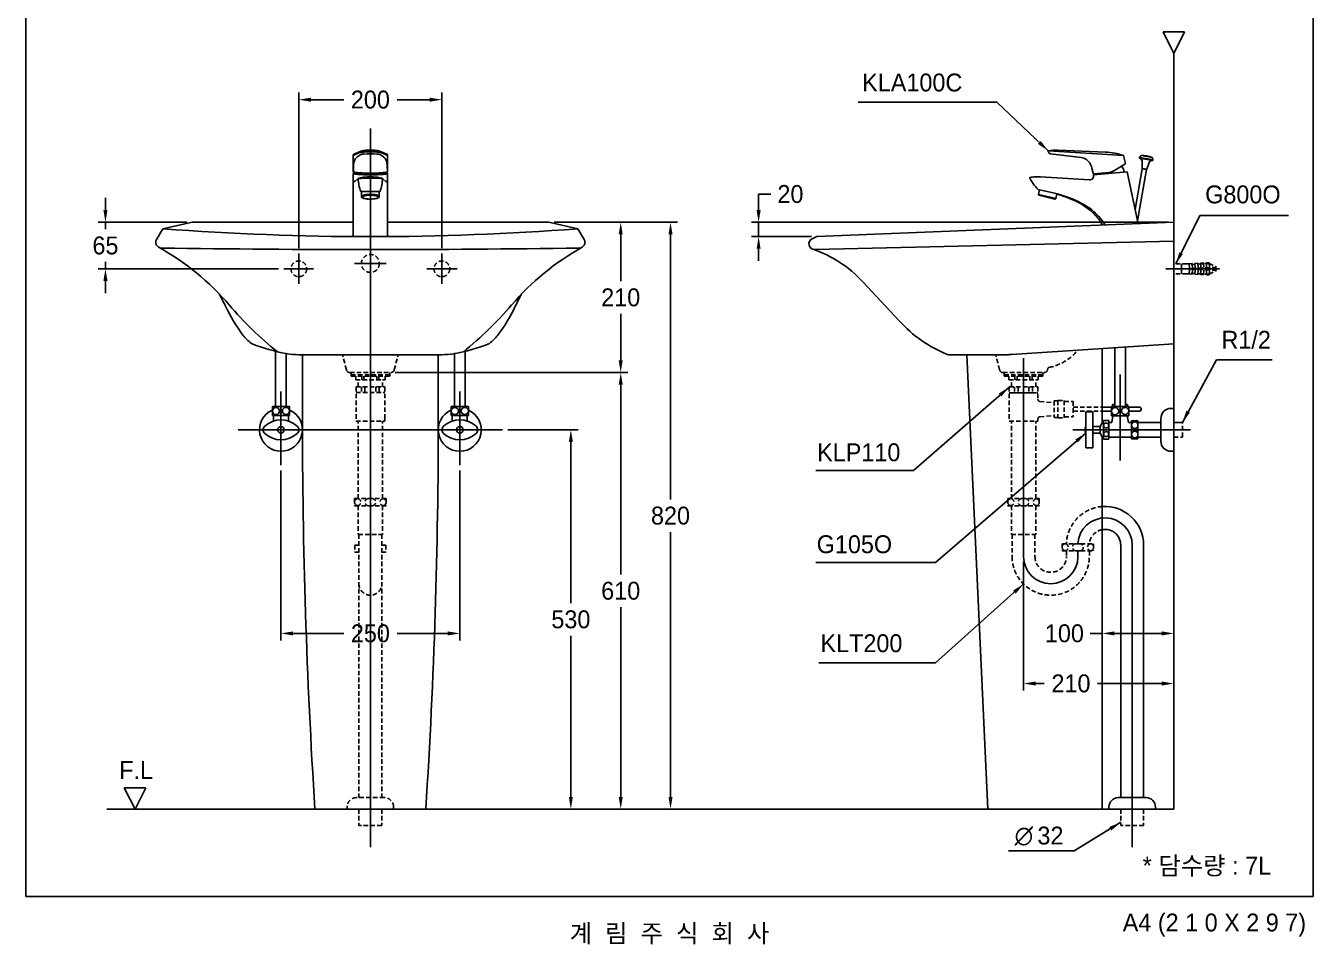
# Model space of a CAD drawing. Header units: millimetres. Extents: x 0 to 3720, y -67 to 2530.
# Drawn here: x 1920 to 3720, y -67 to 1217 of the extents above; entities that cross this region are included whole.
import ezdxf
from ezdxf.enums import TextEntityAlignment as Align
from ezdxf.lldxf.tags import DXFTag

# ---------------------------------------------------------------- set-up
doc = ezdxf.new("R2010")
doc.units = ezdxf.units.MM
doc.linetypes.add('DASHED2', pattern=[9.525, 6.35, -3.175])
for name, color, linetype in [('TEXT', 7, 'Continuous'), ('내부선 및 부속', 4, 'Continuous'), ('도각라인', 7, 'Continuous'), ('외형선', 3, 'Continuous'), ('점선', 6, 'DASHED2'), ('중심선', 1, 'DASHED'), ('치수선', 7, 'Continuous')]:
    doc.layers.add(name, color=color, linetype=linetype)
doc.styles.add('140911', font='HBATANG.TTF')
doc.styles.add('____', font='')
doc.styles.add('타이틀', font='H2GTRM.TTF', dxfattribs={"height": 25})
doc.styles.get('____').set_extended_font_data('굴림')
tags = doc.linetypes.add('DASHDOT', pattern=[70, 31, -13, 13, -13]).pattern_tags.tags
tags[10:11] = [DXFTag(74, 4), DXFTag(75, 0), DXFTag(340, '0'), DXFTag(46, 0.0), DXFTag(50, 0.0), DXFTag(44, 0.0), DXFTag(45, 0.0)]
tags[8:9] = [DXFTag(74, 4), DXFTag(75, 0), DXFTag(340, '0'), DXFTag(46, 0.0), DXFTag(50, 0.0), DXFTag(44, 0.0), DXFTag(45, 0.0)]
tags[6:7] = [DXFTag(74, 4), DXFTag(75, 0), DXFTag(340, '0'), DXFTag(46, 0.0), DXFTag(50, 0.0), DXFTag(44, 0.0), DXFTag(45, 0.0)]
tags[4:5] = [DXFTag(74, 4), DXFTag(75, 0), DXFTag(340, '0'), DXFTag(46, 0.0), DXFTag(50, 0.0), DXFTag(44, 0.0), DXFTag(45, 0.0)]
tags = doc.linetypes.add('DASHED', pattern=[25.72, 12.86, -12.86]).pattern_tags.tags
tags[6:7] = [DXFTag(74, 4), DXFTag(75, 0), DXFTag(340, '0'), DXFTag(46, 0.0), DXFTag(50, 0.0), DXFTag(44, 0.0), DXFTag(45, 0.0)]
tags[4:5] = [DXFTag(74, 4), DXFTag(75, 0), DXFTag(340, '0'), DXFTag(46, 0.0), DXFTag(50, 0.0), DXFTag(44, 0.0), DXFTag(45, 0.0)]
doc.dimstyles.new('MSADIM', dxfattribs={"dimtxt": 33, "dimasz": 17, "dimexe": 10, "dimexo": 7.5, "dimgap": 10, "dimtad": 0, "dimtih": 1, "dimtoh": 1, "dimdec": 0, "dimzin": 1, "dimdsep": 46, "dimtxsty": '____', "dimcen": 11.25, "dimadec": 0, "dimazin": 0, "dimtfac": 1, "dimtdec": 0, "dimtix": 1, "dimtmove": 0, "dimatfit": 3, "dimfxl": 0, "dimtolj": 1, "dimtzin": 1, "dimarcsym": 0})

# ---------------------------------------------------------------- blocks, each defined once
blk = doc.blocks.new('*D34')
at = {"layer": '치수선', "color": 0, "linetype": 'Continuous', "lineweight": -2}
for p, q in [((2302.1, 905.9), (2302.1, 1123.4)), ((2502.1, 905.9), (2502.1, 1123.4)), ((2319.1, 1113.4), (2364.8, 1113.4)), ((2485.1, 1113.4), (2439.4, 1113.4))]:
    blk.add_line(p, q, dxfattribs=at)
at = {"layer": '치수선', "color": 0, "linetype": 'Continuous'}
for points in [[(2319.1, 1116.2), (2319.1, 1110.5), (2302.1, 1113.4)], [(2485.1, 1116.2), (2485.1, 1110.5), (2502.1, 1113.4)]]:
    blk.add_solid(points, dxfattribs=at)
at = {"layer": '치수선', "color": 0, "linetype": 'Continuous', "insert": (2402.1, 1113.4), "char_height": 25, "attachment_point": 5, "style": '____'}
blk.add_mtext('\\A1;200', dxfattribs=at)
blk = doc.blocks.new('*D35')
at = {"layer": '치수선', "color": 0, "linetype": 'Continuous', "lineweight": -2}
for p, q in [((2031.7, 959), (2031.7, 976)), ((2145.3, 942), (2021.7, 942)), ((2031.7, 942), (2031.7, 932.3)), ((2031.7, 877), (2031.7, 886.7)), ((2273.7, 877), (2021.7, 877)), ((2031.7, 860), (2031.7, 843))]:
    blk.add_line(p, q, dxfattribs=at)
at = {"layer": '치수선', "color": 0, "linetype": 'Continuous'}
for points in [[(2028.9, 959), (2034.6, 959), (2031.7, 942)], [(2028.9, 860), (2034.6, 860), (2031.7, 877)]]:
    blk.add_solid(points, dxfattribs=at)
at = {"layer": '치수선', "color": 0, "linetype": 'Continuous', "insert": (2031.7, 909.5), "char_height": 25, "attachment_point": 5, "style": '____'}
blk.add_mtext('\\A1;65', dxfattribs=at)
blk = doc.blocks.new('*D36')
at = {"layer": '치수선', "color": 0, "linetype": 'Continuous', "lineweight": -2}
for p, q in [((2658.9, 942), (2762.1, 942)), ((2752.1, 925), (2752.1, 859.8)), ((2752.1, 749), (2752.1, 814.1)), ((2438.2, 732), (2762.1, 732))]:
    blk.add_line(p, q, dxfattribs=at)
at = {"layer": '치수선', "color": 0, "linetype": 'Continuous'}
for points in [[(2749.3, 925), (2754.9, 925), (2752.1, 942)], [(2749.3, 749), (2754.9, 749), (2752.1, 732)]]:
    blk.add_solid(points, dxfattribs=at)
at = {"layer": '치수선', "color": 0, "linetype": 'Continuous', "insert": (2752.1, 837), "char_height": 25, "attachment_point": 5, "style": '____'}
blk.add_mtext('\\A1;210', dxfattribs=at)
blk = doc.blocks.new('*D37')
at = {"layer": '치수선', "color": 0, "linetype": 'Continuous', "lineweight": -2}
for p, q in [((2944.9, 959), (2944.9, 981.4)), ((2944.9, 981.4), (2961.9, 981.4)), ((3517.8, 942), (2934.9, 942)), ((2944.9, 922), (2944.9, 942)), ((3018.8, 922), (2934.9, 922)), ((2944.9, 905), (2944.9, 888))]:
    blk.add_line(p, q, dxfattribs=at)
at = {"layer": '치수선', "color": 0, "linetype": 'Continuous'}
for points in [[(2942.1, 959), (2947.7, 959), (2944.9, 942)], [(2942.1, 905), (2947.7, 905), (2944.9, 922)]]:
    blk.add_solid(points, dxfattribs=at)
at = {"layer": '치수선', "color": 0, "linetype": 'Continuous', "insert": (2989.4, 981.4), "char_height": 25, "attachment_point": 5, "style": '____'}
blk.add_mtext('\\A1;20', dxfattribs=at)
blk = doc.blocks.new('*D38')
at = {"layer": '치수선', "color": 0, "linetype": 'Continuous', "lineweight": -2}
for p, q in [((3315.3, 467.4), (3315.3, 287.5)), ((3525.3, 307.3), (3525.3, 287.5)), ((3332.3, 297.5), (3344.3, 297.5)), ((3508.3, 297.5), (3418.9, 297.5))]:
    blk.add_line(p, q, dxfattribs=at)
at = {"layer": '치수선', "color": 0, "linetype": 'Continuous'}
for points in [[(3332.3, 300.3), (3332.3, 294.6), (3315.3, 297.5)], [(3508.3, 300.3), (3508.3, 294.6), (3525.3, 297.5)]]:
    blk.add_solid(points, dxfattribs=at)
at = {"layer": '치수선', "color": 0, "linetype": 'Continuous', "insert": (3381.6, 297.5), "char_height": 25, "attachment_point": 5, "style": '____'}
blk.add_mtext('\\A1;210', dxfattribs=at)
blk = doc.blocks.new('*D31')
at = {"layer": '치수선', "color": 0, "linetype": 'Continuous', "lineweight": -2}
for p, q in [((2436.6, 732), (2762.1, 732)), ((2752.1, 715), (2752.1, 449.8)), ((2752.1, 139), (2752.1, 404.1)), ((2487.1, 122), (2762.1, 122))]:
    blk.add_line(p, q, dxfattribs=at)
at = {"layer": '치수선', "color": 0, "linetype": 'Continuous'}
for points in [[(2749.3, 715), (2754.9, 715), (2752.1, 732)], [(2749.3, 139), (2754.9, 139), (2752.1, 122)]]:
    blk.add_solid(points, dxfattribs=at)
at = {"layer": '치수선', "color": 0, "linetype": 'Continuous', "insert": (2752.1, 427), "char_height": 25, "attachment_point": 5, "style": '____'}
blk.add_mtext('\\A1;610', dxfattribs=at)
blk = doc.blocks.new('*D32')
at = {"layer": '치수선', "color": 0, "linetype": 'Continuous', "lineweight": -2}
for p, q in [((2594.4, 652), (2692.4, 652)), ((2682.4, 635), (2682.4, 409.8)), ((2682.4, 139), (2682.4, 364.2)), ((2669.8, 122), (2692.4, 122))]:
    blk.add_line(p, q, dxfattribs=at)
at = {"layer": '치수선', "color": 0, "linetype": 'Continuous'}
for points in [[(2679.6, 635), (2685.2, 635), (2682.4, 652)], [(2679.6, 139), (2685.2, 139), (2682.4, 122)]]:
    blk.add_solid(points, dxfattribs=at)
at = {"layer": '치수선', "color": 0, "linetype": 'Continuous', "insert": (2682.4, 387), "char_height": 25, "attachment_point": 5, "style": '____'}
blk.add_mtext('\\A1;530', dxfattribs=at)
blk = doc.blocks.new('*D33')
at = {"layer": '치수선', "color": 0, "linetype": 'Continuous', "lineweight": -2}
for p, q in [((2658.9, 942), (2831.7, 942)), ((2821.7, 925), (2821.7, 554.8)), ((2821.7, 139), (2821.7, 509.2)), ((2823.7, 122), (2831.7, 122))]:
    blk.add_line(p, q, dxfattribs=at)
at = {"layer": '치수선', "color": 0, "linetype": 'Continuous'}
for points in [[(2818.9, 925), (2824.6, 925), (2821.7, 942)], [(2818.9, 139), (2824.6, 139), (2821.7, 122)]]:
    blk.add_solid(points, dxfattribs=at)
at = {"layer": '치수선', "color": 0, "linetype": 'Continuous', "insert": (2821.7, 532), "char_height": 25, "attachment_point": 5, "style": '____'}
blk.add_mtext('\\A1;820', dxfattribs=at)
blk = doc.blocks.new('*D42')
at = {"layer": '치수선', "color": 0, "linetype": 'Continuous', "lineweight": -2}
for p, q in [((3425.3, 367.5), (3408.3, 367.5)), ((3425.3, 374.6), (3425.3, 357.5)), ((3508.3, 367.5), (3442.3, 367.5)), ((3525.3, 369.4), (3525.3, 357.5))]:
    blk.add_line(p, q, dxfattribs=at)
at = {"layer": '치수선', "color": 0, "linetype": 'Continuous'}
for points in [[(3442.3, 370.3), (3442.3, 364.6), (3425.3, 367.5)], [(3508.3, 370.3), (3508.3, 364.6), (3525.3, 367.5)]]:
    blk.add_solid(points, dxfattribs=at)
at = {"layer": '치수선', "color": 0, "linetype": 'Continuous', "insert": (3372.4, 367.5), "char_height": 25, "attachment_point": 5, "style": '____'}
blk.add_mtext('\\A1;100', dxfattribs=at)
blk = doc.blocks.new('*D43')
at = {"layer": '치수선', "color": 0, "linetype": 'Continuous', "lineweight": -2}
for p, q in [((2277.1, 595), (2277.1, 357.5)), ((2527.1, 595), (2527.1, 357.5)), ((2294.1, 367.5), (2364.8, 367.5)), ((2510.1, 367.5), (2439.4, 367.5))]:
    blk.add_line(p, q, dxfattribs=at)
at = {"layer": '치수선', "color": 0, "linetype": 'Continuous'}
for points in [[(2294.1, 370.3), (2294.1, 364.6), (2277.1, 367.5)], [(2510.1, 370.3), (2510.1, 364.6), (2527.1, 367.5)]]:
    blk.add_solid(points, dxfattribs=at)
at = {"layer": '치수선', "color": 0, "linetype": 'Continuous', "insert": (2402.1, 367.5), "char_height": 25, "attachment_point": 5, "style": '____'}
blk.add_mtext('\\A1;250', dxfattribs=at)

msp = doc.modelspace()

# ---------------------------------------------------------------- linework, layer by layer
at = {"color": 3}
msp.add_line((3483.2, 122), (3483.2, 122), dxfattribs=at)
at = {"layer": '내부선 및 부속', "linetype": 'Continuous'}
for p, q in [((2387.1, 1039.4), (2378.1, 1035.6)), ((2378.1, 1036), (2378.1, 1013)), ((2387.7, 1041.1), (2379, 1037.4)), ((2388.6, 1036.6), (2383.2, 1032.9)), ((2389.6, 1041.6), (2388.5, 1041.4)), ((2414.6, 1041.6), (2415.7, 1041.4)), ((2415.7, 1036.6), (2421, 1032.9)), ((2416.5, 1041.1), (2425.2, 1037.4)), ((2417.1, 1039.4), (2426.1, 1035.6)), ((2426.1, 1036.5), (2426.1, 1036.5)), ((2426.1, 1036), (2426.1, 1013)), ((3349.7, 1041.4), (3349.9, 1040.4)), ((3349.7, 1041.4), (3349.9, 1040.4)), ((3454.8, 1035.5), (3350.2, 1042)), ((3395.9, 1032.5), (3352.8, 1037.8)), ((3429.7, 1040.2), (3363.4, 1043)), ((3455.2, 1035.2), (3457.6, 1024.1)), ((3477.3, 1031.8), (3477.5, 1032.8)), ((3496, 1028.5), (3477.3, 1031.8)), ((3479.6, 1035.4), (3477.5, 1032.8)), ((3477.5, 1032.8), (3496.2, 1029.5)), ((3495.1, 1032.6), (3479.6, 1035.4)), ((3481, 1027.4), (3481, 1017.4)), ((3496.2, 1029.5), (3495.1, 1032.6)), ((3496.2, 1029.5), (3496, 1028.5)), ((2378.1, 1010.3), (2378.1, 922.1)), ((2378.5, 1020.7), (2378.3, 1013.3)), ((2382.2, 1010.9), (2382.1, 1010.4)), ((2422, 1010.9), (2422.1, 1010.4)), ((2425.7, 1020.7), (2425.9, 1013.3)), ((2426.1, 1010.3), (2426.1, 922.1)), ((3411.3, 1015.9), (3412.4, 1010.7)), ((3460.1, 1012.4), (3413, 1008.3)), ((3434.4, 1011.7), (3413.5, 1009.9)), ((3416.8, 1010.2), (3416.6, 1008.6)), ((3457.1, 1023.1), (3441.5, 1014)), ((3460.1, 1012.4), (3475.5, 940)), ((3481.3, 1016.9), (3471.2, 959.9)), ((3474.6, 944.2), (3487.2, 1015.9)), ((3481, 1017.4), (3487.6, 1016.2)), ((3487.2, 1015.9), (3481.3, 1016.9)), ((3487.6, 1016.2), (3491.1, 1025.6)), ((2378.1, 1002.6), (2378.7, 1000.2)), ((2385.2, 1003.3), (2380, 998.8)), ((2385.2, 1003.2), (2385.2, 1003.2)), ((2419, 1003.3), (2424.2, 998.8)), ((2426.1, 1002.6), (2425.5, 1000.2)), ((3407.3, 1001.3), (3338.8, 1005.5)), ((2388.6, 985.2), (2415.6, 985.2)), ((2389.6, 985.2), (2389.6, 978)), ((2414.6, 985.2), (2414.6, 978)), ((3335.7, 987.9), (3358.6, 982.7)), ((3337.6, 987.4), (3336, 981)), ((3360.4, 975.2), (3336, 981)), ((3359.2, 974.5), (3336.8, 979.8)), ((3361.9, 981.6), (3360.4, 975.2)), ((3023.5, 904), (3525.3, 915.7)), ((2269.6, 761.7), (2269.6, 684.8)), ((2284.6, 758.6), (2284.6, 684.8)), ((2519.6, 758.6), (2519.6, 684.7)), ((2534.6, 761.7), (2534.6, 684.7)), ((3442.8, 684.7), (3442.8, 766.6)), ((3457.8, 684.7), (3457.8, 767.6)), ((2265.1, 684.8), (2265.1, 671.8)), ((2289.1, 684.8), (2265.1, 684.8)), ((2289.1, 684.8), (2289.1, 671.8)), ((2515.1, 684.8), (2515.1, 671.8)), ((2539.1, 684.8), (2515.1, 684.8)), ((2539.1, 684.8), (2539.1, 671.8)), ((3438.3, 684.7), (3462.3, 684.7)), ((3438.3, 671.7), (3438.3, 684.7)), ((3442.8, 687.4), (3439.8, 687.4)), ((3439.8, 684.7), (3439.8, 687.4)), ((3460.8, 687.4), (3457.8, 687.4)), ((3460.8, 684.7), (3460.8, 687.4)), ((3462.3, 671.7), (3462.3, 684.7)), ((2289.1, 671.8), (2265.1, 671.8)), ((2266.6, 671.8), (2266.6, 664.3)), ((2287.6, 671.8), (2287.6, 664.3)), ((2539.1, 671.8), (2515.1, 671.8)), ((2516.6, 671.8), (2516.6, 664.3)), ((2537.6, 671.8), (2537.6, 664.3)), ((3402.3, 677), (3402.3, 627)), ((3402.3, 677), (3412.3, 677)), ((3412.3, 677), (3412.3, 627)), ((3425.3, 683.9), (3438.3, 683.9)), ((3425.3, 677.9), (3438.3, 677.9)), ((3438.3, 671.7), (3462.3, 671.7)), ((3438.8, 662.2), (3440.3, 671.7)), ((3460.3, 671.7), (3461.8, 662.2)), ((3462.3, 683.9), (3476.8, 683.9)), ((3462.3, 677.9), (3476.8, 677.9)), ((3507.3, 668), (3507.3, 636)), ((3521.3, 682), (3525.3, 682)), ((3412.3, 656.7), (3422.3, 656.7)), ((3427.3, 665), (3422.3, 656.7)), ((3422.3, 656.7), (3422.3, 647.2)), ((3427.3, 665), (3434.3, 665)), ((3427.3, 665), (3427.3, 639)), ((3434.3, 665), (3434.3, 639)), ((3434.3, 662.2), (3438.8, 662.2)), ((3461.8, 662.2), (3466.3, 662.2)), ((3466.3, 664.5), (3466.3, 639.5)), ((3466.3, 664.5), (3475.3, 664.5)), ((3475.3, 664.5), (3475.3, 639.5)), ((3475.3, 662.2), (3507.3, 662.2)), ((3412.3, 647.2), (3422.3, 647.2)), ((3422.3, 647.2), (3427.3, 639)), ((3427.3, 639), (3434.3, 639)), ((3434.3, 641.7), (3466.3, 641.7)), ((3466.3, 639.5), (3475.3, 639.5)), ((3475.3, 641.7), (3507.3, 641.7)), ((3525.3, 634.4), (3525.3, 569.4)), ((3402.3, 627), (3412.3, 627)), ((3521.3, 622), (3525.3, 622)), ((3451.2, 490.9), (3451.2, 138)), ((3483.2, 490.9), (3483.2, 138)), ((3486.7, 138), (3447.7, 138)), ((3434.7, 125), (3434.7, 122)), ((3499.7, 125), (3499.7, 122))]:
    msp.add_line(p, q, dxfattribs=at)
at = {"layer": '내부선 및 부속', "linetype": 'Continuous', "flags": 128}
for points in [[(2378.5, 1020.7, -0.089073), (2380.3, 1029.3)], [(2380.3, 1029.3, -0.148054), (2383.2, 1032.9)], [(2388.6, 1036.6, -0.068814), (2388.9, 1036.8)], [(2388.8, 1039.9, -0.019852), (2393.1, 1040.2)], [(2389.9, 1037.1, -0.026271), (2393.1, 1037.5)], [(2408.3, 1041.9, -0.016795), (2415, 1041.5)], [(2414.3, 1037.1, -0.036531), (2415.3, 1036.8)], [(2415, 1041.5, -0.078329), (2416.5, 1041.1)], [(2415.5, 1039.9, -0.072082), (2417.1, 1039.4)], [(2425.2, 1037.4, -0.2995), (2426.1, 1036)], [(3352.8, 1037.8, -0.169046), (3349.9, 1040.4)], [(3350.1, 1042, -0.060898), (3363.4, 1043)], [(3429.7, 1040.2, -0.071682), (3454.9, 1035.5)], [(3454.8, 1035.5, -0.337043), (3455.2, 1035.2)], [(3477.3, 1031.8, -0.361169), (3481, 1027.4)], [(3479.6, 1035.4, -0.142794), (3495.1, 1032.6)], [(3491.1, 1025.6, -0.361169), (3496, 1028.5)], [(2382.3, 1010.1, -0.315383), (2382.1, 1010.4)], [(2422, 1011.7, -0.016667), (2414.1, 1011)], [(2420.4, 1010.7, -0.013052), (2414.1, 1010.2)], [(2419.5, 1009.5, -0.019226), (2414.6, 1009)], [(2419.8, 1009, -0.009297), (2415.2, 1008.6)], [(2421.3, 1009.9, -0.033057), (2419.5, 1009.5)], [(2423.5, 1009.4, -0.016749), (2419.8, 1009)], [(2423.1, 1011.1, -0.01735), (2420.4, 1010.7)], [(2421.9, 1010.1, -0.063261), (2421.3, 1009.9)], [(2425.4, 1012.3, -0.040906), (2422, 1011.7)], [(2425.1, 1011.6, -0.047171), (2423.1, 1011.1)], [(2425.5, 1009.9, -0.038487), (2423.5, 1009.4)], [(2423.9, 1011.2, -0.052464), (2425.7, 1010.7)], [(2426.1, 1013, -0.312768), (2425.1, 1011.6)], [(2426.1, 1013.3, -0.33485), (2425.4, 1012.3)], [(2426, 1010.2, -0.104527), (2425.5, 1009.9)], [(2425.7, 1010.7, -0.110263), (2426.1, 1010.5)], [(2426.1, 1010.5, -0.425112), (2426, 1010.2)], [(3413, 1008.3, -0.51857), (3407.3, 1001.3)], [(3408.4, 1023.9, -0.070886), (3411.3, 1015.9)], [(3413.5, 1009.9, -0.378336), (3412.4, 1010.7)], [(3441.5, 1014, -0.111261), (3434.4, 1011.7)], [(3452.6, 1020.5, -0.082698), (3456.4, 1012.1)], [(3457.6, 1024.1, -0.323464), (3457.1, 1023.1)], [(3481.4, 1016.9, -0.337834), (3481, 1017.4)], [(3487.6, 1016.2, -0.337834), (3487.1, 1015.9)], [(2406.2, 1005.5, -0.046773), (2418.2, 1003.7)], [(2414.1, 1004.2, -0.028461), (2418.1, 1003.7)], [(2415.1, 1003.5, -0.021614), (2418.4, 1003.2)], [(2419.1, 1003, -0.078674), (2415.6, 985.2)], [(2418.1, 1003.7, -0.135172), (2419, 1003.3)], [(2418.4, 1003.2, -0.06795), (2419.1, 1003)], [(2418.8, 1003.4, -0.261582), (2419.1, 1003)], [(2424.9, 998.9, -0.463813), (2424.2, 998.8)], [(2425.5, 1000.2, -0.071879), (2424.9, 998.9)], [(3323.9, 1003.8, -0.495636), (3324.2, 1004.5)], [(3335.7, 987.9, -0.069061), (3323.9, 1003.8)], [(3324.2, 1004.5, -0.046958), (3331.7, 1005.5)], [(3331.7, 1005.5, -0.025335), (3338.8, 1005.5)], [(2406.2, 974.6, -0.019341), (2402.1, 974.4)], [(2410.9, 975.4, -0.04124), (2406.2, 974.6)], [(2406.9, 979.6, -0.046246), (2411.5, 978.7)], [(2407.9, 980.7, -0.049756), (2412.6, 979.7)], [(2412.6, 976, -0.068377), (2409.5, 975.1)], [(2412.5, 975.9, -0.03411), (2410.9, 975.4)], [(2411.5, 978.7, -0.109407), (2413.4, 977.7)], [(2413.8, 976.6, -0.063858), (2412.5, 975.9)], [(2412.6, 979.7, -0.094383), (2414.2, 978.8)], [(2413.4, 976.7, -0.105383), (2412.6, 976)], [(2413.4, 977.7, -0.413018), (2413.4, 976.7)], [(2414.6, 977.8, -0.188205), (2413.8, 976.6)], [(2414.2, 978.8, -0.276305), (2414.6, 977.8)], [(3358.6, 982.7, -0.07809), (3401.9, 965.4)], [(3360.4, 975.2, -0.414214), (3359.2, 974.5)], [(3361.9, 981.6, -0.040931), (3388.6, 971.4)], [(3388.6, 971.4, -0.084528), (3414.7, 953)], [(3401.9, 965.4, -0.085415), (3423, 947.4)], [(3414.7, 953, -0.078276), (3425.7, 938)], [(3423, 947.4, -0.048392), (3429.4, 938.1)], [(2272.1, 761.1, -0.047041), (2204.7, 826.5)], [(2254.4, 657.2, -0.388889), (2299.8, 657.2)], [(2504.4, 657.2, -0.388889), (2549.8, 657.2)], [(2254.4, 646.9, -0.44), (2254.4, 657.2)], [(2299.8, 657.2, -0.44), (2299.8, 646.9)], [(2504.4, 646.9, -0.44), (2504.4, 657.2)], [(2549.8, 657.2, -0.44), (2549.8, 646.9)], [(2299.8, 646.9, -0.388889), (2254.4, 646.9)], [(2549.8, 646.9, -0.388889), (2504.4, 646.9)], [(3521.3, 622, -0.414214), (3507.3, 636)]]:
    msp.add_lwpolyline(points, format="xyb", dxfattribs=at)
at = {"layer": '내부선 및 부속', "linetype": 'Continuous'}
for centre, radius in [((2270.2, 678.2), 5), ((2284.1, 678.4), 5), ((2520.2, 678.2), 5), ((2534.1, 678.4), 5), ((3443.3, 678.1), 5), ((3457.3, 678.4), 5), ((2277.1, 652), 4.5), ((2527.1, 652), 4.5), ((3430.8, 658), 3.5), ((3430.8, 646), 3.5), ((3470.8, 658.5), 4.5), ((3470.8, 645.5), 4.5)]:
    msp.add_circle(centre, radius, dxfattribs=at)
for centre, radius, start, end in [((2379.6, 1036), 1.5, 113.3083, 180), ((2389.5, 1033.9), 6, 96.7897, 113.2812), ((2389.7, 1036.5), 5, 95.3932, 113.3083), ((2391.2, 1030.2), 7, 100.1745, 108.543), ((2398.6, 941.9), 100, 91.5446, 95.3932), ((2402.1, 988.1), 55, 76.8183, 103.1809), ((2402.1, 810.4), 230, 87.7594, 92.2406), ((2402.1, 912.8), 125, 85.8449, 94.1551), ((2402.1, 812), 230, 88.4554, 91.5446), ((2408.9, 985.3), 55, 83.2103, 87.7594), ((2409, 1007.5), 30, 79.8255, 85.8449), ((2414.8, 1035.4), 1.5, 55.7109, 71.457), ((2416.5, 1026.3), 8, 21.9073, 55.5941), ((2400.7, 1020), 25, 1.547, 21.9073), ((3350.2, 1041.5), 0.5, 86.4858, 191.9893), ((3393.8, 1016.1), 16.5, 28.2146, 82.9494), ((2379.1, 1013.3), 1, 180, 254.0525), ((2379.6, 1013), 1.5, 180, 249.4721), ((2378.3, 1010.3), 0.2, 136.2221, 228.3459), ((2378.9, 1009.8), 1, 111.0535, 136.2221), ((2379.2, 1011.3), 1.5, 228.3459, 252.2151), ((2381.8, 1002.3), 9, 99.1281, 111.0535), ((2382.8, 1022.7), 13.5, 252.2151, 261.0313), ((2384.6, 1032.5), 21, 254.0525, 263.4222), ((2382.9, 1021.9), 11, 249.4721, 260.2749), ((2389.3, 1063.7), 55, 261.0313, 264.8696), ((2387.8, 1050.5), 40, 260.2749, 264.2507), ((2395.9, 1130.1), 119.2, 263.4222, 267.2417), ((2383.6, 1012.4), 2.6, 239.9712, 254.4503), ((2386.6, 1023.3), 14, 254.4503, 262.0238), ((2395.9, 1130.1), 120, 264.2507, 267.2417), ((2395.6, 1133.4), 125, 264.8696, 267.0002), ((2393.7, 1073.9), 65, 262.0238, 266.4296), ((2402.1, 1258.3), 250, 267.0002, 272.9998), ((2402.1, 1208.6), 200, 266.4296, 273.5704), ((2402.1, 1259.9), 249.2, 267.2417, 272.7583), ((2402.1, 1259.9), 250, 267.2417, 272.7583), ((2421.8, 1010.4), 0.3, 300.0288, 10.0464), ((2383.5, 1001.5), 5, 194.7819, 211.2271), ((2379.7, 999.2), 0.5, 211.2271, 310.757), ((2386.5, 1001.7), 2, 99.9642, 130.7567), ((2385.7, 1003), 0.5, 123.3079, 181.9444), ((2386.2, 1000.7), 2.5, 97.9387, 113.4878), ((2443.1, 1004.9), 58, 181.9444, 199.938), ((2391.1, 965.5), 38, 92.986, 97.9387), ((2401.6, 940.6), 65, 93.1311, 103.8428), ((2392.2, 969.2), 35, 93.4431, 99.9642), ((2402.1, 753.8), 250, 87.014, 92.986), ((2402.1, 804.5), 200, 86.5569, 93.4431), ((2402.1, 930.6), 75, 86.8689, 93.1311), ((2390.6, 978), 1, 129.2743, 191.0574), ((2391.6, 978.2), 2, 191.0574, 233.692), ((2393.1, 974.9), 5, 107.7072, 129.2743), ((2394, 981.4), 6, 233.692, 248.3072), ((2391.3, 977.1), 0.7, 131.0987, 220.8647), ((2392.7, 978.3), 2.5, 220.8647, 244.9279), ((2394.1, 973.9), 5, 106.1239, 131.0987), ((2398.9, 956.8), 24, 96.3133, 107.7072), ((2396.7, 986.9), 12, 244.9279, 260.5745), ((2396.2, 987), 12, 248.3072, 256.1217), ((2399.7, 954.7), 25, 95.5326, 106.1239), ((2400.3, 1003.5), 29, 256.1217, 265.5679), ((2402.1, 1019.5), 45, 260.5745, 279.4255), ((2402.1, 928), 53, 83.6867, 96.3133), ((2402.1, 929.8), 50, 84.4674, 95.5326), ((2402.1, 1027.4), 53, 265.5679, 270), ((3337, 980.8), 1, 166.6114, 256.6114), ((2402.1, 4737.8), 3815.8, 265.6413, 274.3587), ((2402.1, 21221.6), 20317.7, 269.17621, 270.82379), ((2219.4, 1151.3), 500, 308.7165, 319.4896), ((2277.1, 652), 30, 113.5782, 66.4218), ((2527.1, 652), 30, 113.5782, 66.4218), ((3476.8, 680.9), 3, 270, 90), ((3521.3, 668), 14, 90, 180), ((3408.7, 652), 7.84, 144.9654, 215.0346), ((3429.2, 490.9), 54, 0, 94.1511), ((3429.2, 490.9), 22, 0, 100.2345), ((3447.7, 125), 13, 90, 180), ((3486.7, 125), 13, 0, 90)]:
    msp.add_arc(centre, radius, start, end, dxfattribs=at)
msp.add_open_spline([(2415.6, 1036.7), (2415.6, 1036.7), (2415.6, 1036.7)], degree=2, dxfattribs=at)
msp.add_point((2402.1, 922), dxfattribs=at)
at = {"layer": '도각라인', "color": 7}
for p, q in [((1920.3, 0), (1920.3, 2530)), ((3720.3, 2530), (3720.3, 0)), ((1920.3, 0), (3720.3, 0))]:
    msp.add_line(p, q, dxfattribs=at)
at = {"layer": '외형선', "linetype": 'Continuous'}
for p, q in [((3540.3, 1208), (3510.3, 1208)), ((3510.3, 1208), (3525.3, 1178)), ((3525.3, 1178), (3540.3, 1208)), ((3525.3, 1178), (3525.3, 122)), ((2152.8, 942), (2112.1, 933)), ((2152.8, 942), (2378.1, 942)), ((2651.4, 942), (2426.1, 942)), ((2442.3, 942), (2651.4, 942)), ((2651.4, 942), (2692.1, 933)), ((3026.3, 922), (3525.3, 942)), ((2112.1, 933), (2103.2, 918.2)), ((2692.1, 933), (2701, 918.2)), ((3024.2, 921.4), (3019.7, 919.1)), ((3090.6, 859), (3141.3, 804.1)), ((3525.3, 792), (3525.3, 447)), ((2501.9, 757), (2302.3, 757)), ((2307.1, 757), (2307.1, 670.1)), ((2497.1, 757), (2497.1, 670.1)), ((3276.4, 757), (3210.4, 757)), ((3235.8, 757), (3265.3, 122)), ((3292, 757), (3276.4, 757)), ((3298.5, 757.2), (3391.1, 763.2)), ((3391.1, 763.2), (3525.3, 772)), ((3425.3, 765.5), (3425.3, 661.7)), ((3425.3, 642.3), (3425.3, 122)), ((2088.1, 151.9), (2058.1, 151.9)), ((2058.1, 151.9), (2073.1, 121.9)), ((2073.1, 121.9), (2088.1, 151.9)), ((2033.5, 122), (3525.3, 122))]:
    msp.add_line(p, q, dxfattribs=at)
at = {"layer": '외형선', "linetype": 'Continuous', "flags": 128}
for points in [[(2110, 906.1, -0.577648), (2103.2, 918.2)], [(3024.2, 921.4, -0.108296), (3026.3, 922)], [(2106.2, 907.1, -0.089067), (2204.7, 826.5)], [(2604.7, 824.6, -0.011276), (2613.2, 841.5)], [(2604.7, 824.6, -0.051247), (2580.2, 784.4)], [(2580.2, 784.4, -0.069181), (2568.5, 772.8)], [(2519.8, 758.6, -0.044859), (2501.9, 757)], [(2567.6, 772.3, -0.049707), (2519.8, 758.6)], [(2568.5, 772.8, -0.067029), (2567.6, 772.3)], [(3298.5, 757.2, -0.016283), (3292, 757)], [(2324.6, 122, -0.015961), (2307.1, 670.1)]]:
    msp.add_lwpolyline(points, format="xyb", dxfattribs=at)
at = {"layer": '외형선', "linetype": 'Continuous'}
for centre, radius, start, end in [((2694.1, 914.1), 8, 270.8238, 30.8749), ((3023.3, 912), 8, 117.0189, 271.3405), ((2873.3, 592.6), 360, 119.1306, 139.4896), ((2965.8, 743.5), 170, 42.7774, 71.1589), ((1820.3, 644.2), 420, 25.44, 28.0241), ((2407.3, 923.4), 230, 205.44, 217.1746), ((3280.8, 933.2), 190, 222.7774, 247.8593), ((2271.8, 820.7), 60, 217.1746, 233.0044), ((2238.1, 776), 4, 233.0044, 248.3433), ((2329.2, 1005.3), 250.7, 248.3433, 259.726), ((2302.3, 857), 100, 259.726, 270), ((3210.3, 760), 3, 247.8593, 272.1291), ((-6094.4, 670.1), 8591.5, 356.34239, 0)]:
    msp.add_arc(centre, radius, start, end, dxfattribs=at)
at = {"layer": '점선'}
for p, q in [((3543.9, 884), (3525.3, 884)), ((3536.3, 884), (3536.3, 877)), ((3550.9, 884.3), (3543.9, 884)), ((3546.9, 884.1), (3547.3, 877.1)), ((3574.9, 884.6), (3547, 883.1)), ((3550.9, 884.3), (3551.3, 877.4)), ((3554.9, 884.6), (3558.9, 884.8)), ((3554.9, 884.6), (3555.3, 877.6)), ((3558.9, 884.8), (3559.3, 877.8)), ((3562.9, 885), (3566.9, 885.2)), ((3562.9, 885), (3563.3, 878)), ((3566.9, 885.2), (3567.3, 878.2)), ((3570.9, 885.4), (3574.9, 885.6)), ((3570.9, 885.4), (3571.3, 878.4)), ((3574.9, 885.6), (3575.3, 878.6)), ((3574.9, 884.6), (3585.2, 879.1)), ((3543.9, 870), (3525.3, 870)), ((3536.3, 870), (3536.3, 877)), ((3550.9, 869.6), (3543.9, 870)), ((3585.2, 879.1), (3544.1, 877)), ((3585.2, 874.8), (3544.1, 877)), ((3546.9, 869.8), (3547.3, 876.8)), ((3574.9, 869.4), (3547, 870.8)), ((3550.9, 869.6), (3551.3, 876.6)), ((3554.9, 869.4), (3555.3, 876.4)), ((3554.9, 869.4), (3558.9, 869.2)), ((3558.9, 869.2), (3559.3, 876.2)), ((3562.9, 869), (3563.3, 876)), ((3562.9, 869), (3566.9, 868.8)), ((3566.9, 868.8), (3567.3, 875.8)), ((3570.9, 868.6), (3571.3, 875.6)), ((3570.9, 868.6), (3574.9, 868.4)), ((3578.3, 877), (3573.2, 878.5)), ((3578.3, 877), (3573.2, 875.5)), ((3574.9, 868.4), (3575.3, 875.3)), ((3574.9, 869.4), (3585.2, 874.8)), ((2368.6, 735.7), (2363.2, 757)), ((2435.6, 735.7), (2441, 757)), ((3281.8, 735.7), (3276.4, 757)), ((2373.5, 732), (2430.7, 732)), ((2375.1, 732), (2375.1, 727)), ((2375.1, 729), (2429.1, 729)), ((2375.1, 727), (2429.1, 727)), ((2381.6, 727), (2381.6, 722)), ((2381.6, 722), (2422.6, 722)), ((2385.1, 712), (2385.1, 722)), ((2390.1, 727), (2390.1, 722)), ((2393.1, 727), (2393.1, 722)), ((2411.1, 727), (2411.1, 722)), ((2414.1, 727), (2414.1, 722)), ((2419.1, 712), (2419.1, 722)), ((2422.6, 727), (2422.6, 722)), ((2429.1, 732), (2429.1, 727)), ((3286.7, 732), (3343.9, 732)), ((3288.3, 731.9), (3288.3, 726.9)), ((3288.3, 728.9), (3342.3, 728.9)), ((3288.3, 726.9), (3342.3, 726.9)), ((3294.8, 726.9), (3294.8, 721.9)), ((3294.8, 721.9), (3335.8, 721.9)), ((3298.3, 711.9), (3298.3, 721.9)), ((3303.3, 726.9), (3303.3, 721.9)), ((3306.3, 726.9), (3306.3, 721.9)), ((3324.3, 726.9), (3324.3, 721.9)), ((3327.3, 726.9), (3327.3, 721.9)), ((3332.3, 711.9), (3332.3, 721.9)), ((3335.8, 726.9), (3335.8, 721.9)), ((3342.3, 731.9), (3342.3, 726.9)), ((3348.8, 735.7), (3349.3, 737.7)), ((2382.1, 712), (2382.1, 664)), ((2382.1, 712), (2422.1, 712)), ((2382.1, 704), (2422.1, 704)), ((2389.6, 712), (2389.6, 704)), ((2394.6, 712), (2394.6, 704)), ((2409.6, 712), (2409.6, 704)), ((2414.6, 712), (2414.6, 704)), ((2422.1, 712), (2422.1, 667.2)), ((3295.3, 711.9), (3295.3, 663.9)), ((3295.3, 711.9), (3335.3, 711.9)), ((3295.3, 703.9), (3335.3, 703.9)), ((3298.3, 703.9), (3332.3, 703.9)), ((3302.8, 711.9), (3302.8, 703.9)), ((3307.8, 711.9), (3307.8, 703.9)), ((3322.8, 711.9), (3322.8, 703.9)), ((3327.8, 711.9), (3327.8, 703.9)), ((3335.3, 711.9), (3335.3, 694.7)), ((3338, 691.7), (3358.3, 689.9)), ((3358.3, 692.4), (3358.3, 669.4)), ((3358.3, 692.4), (3363.3, 692.4)), ((3363.3, 692.9), (3363.3, 668.9)), ((3363.3, 692.9), (3372.3, 692.9)), ((3372.3, 692.9), (3372.3, 668.9)), ((3372.3, 691.7), (3384.8, 691.7)), ((3384.8, 691.7), (3384.8, 670.2)), ((3384.8, 691.7), (3384.8, 670.2)), ((2422.1, 667.2), (2422.1, 664)), ((3335.3, 667.2), (3335.3, 663.9)), ((3338, 670.2), (3358.3, 671.9)), ((3358.3, 669.4), (3363.3, 669.4)), ((3363.3, 668.9), (3372.3, 668.9)), ((3372.3, 670.2), (3384.8, 670.2)), ((3384.8, 683.9), (3425.3, 683.9)), ((3384.8, 677.9), (3425.3, 677.9)), ((2382.1, 664), (2422.1, 664)), ((2385.1, 555.9), (2385.1, 664)), ((2419.1, 555.9), (2419.1, 664)), ((3295.3, 663.9), (3335.3, 663.9)), ((3298.3, 555.9), (3298.3, 663.9)), ((3332.3, 555.9), (3332.3, 663.9)), ((3525.3, 662.2), (3537.3, 662.2)), ((3531.1, 662.2), (3534.6, 662.2)), ((3537.3, 641.7), (3537.3, 662.2)), ((3525.3, 641.7), (3537.3, 641.7)), ((2380.1, 555.9), (2424.1, 555.9)), ((2380.1, 555.9), (2380.1, 545.9)), ((2380.1, 545.9), (2424.1, 545.9)), ((2385.1, 545.9), (2385.1, 505.9)), ((2419.1, 545.9), (2419.1, 505.9)), ((2424.1, 555.9), (2424.1, 545.9)), ((3293.3, 555.9), (3337.3, 555.9)), ((3293.3, 555.9), (3293.3, 545.9)), ((3293.3, 545.9), (3337.3, 545.9)), ((3298.3, 545.9), (3298.3, 505.9)), ((3332.3, 545.9), (3332.3, 505.9)), ((3337.3, 555.9), (3337.3, 545.9)), ((2385.1, 505.9), (2419.1, 505.9)), ((2386.1, 505.9), (2386.1, 138)), ((2418.1, 505.9), (2418.1, 138)), ((3298.3, 505.9), (3332.3, 505.9)), ((3299.3, 505.9), (3299.3, 474.9)), ((3331.3, 505.9), (3331.3, 474.9)), ((2380.4, 490.9), (2380.4, 480.9)), ((2386.1, 490.9), (2380.4, 490.9)), ((2423.9, 490.9), (2418.1, 490.9)), ((2423.9, 490.9), (2423.9, 480.9)), ((3369.3, 492.9), (3395.3, 492.9)), ((3369.3, 492.9), (3369.3, 482.9)), ((3375.3, 492.9), (3375.3, 494.1)), ((3395.3, 492.9), (3413.3, 492.9)), ((3413.3, 492.9), (3413.3, 482.9)), ((2386.1, 480.9), (2380.4, 480.9)), ((2423.9, 480.9), (2418.1, 480.9)), ((3369.3, 482.9), (3395.3, 482.9)), ((3375.3, 482.9), (3375.3, 474.9)), ((3395.3, 482.9), (3413.3, 482.9)), ((3407.3, 482.9), (3407.3, 474.9)), ((2421.6, 138), (2382.6, 138)), ((2369.6, 125), (2369.6, 122)), ((2386.1, 121.9), (2386.1, 98.9)), ((2418.1, 122), (2418.1, 122)), ((2418.1, 121.9), (2418.1, 98.9)), ((2434.6, 125), (2434.6, 122)), ((3451.2, 121.9), (3451.2, 98.9)), ((3483.2, 121.9), (3483.2, 98.9)), ((2418.1, 98.9), (2386.1, 98.9)), ((3483.2, 98.9), (3451.2, 98.9))]:
    msp.add_line(p, q, dxfattribs=at)
at = {"layer": '점선', "flags": 128}
for points in [[(2435.6, 735.7, -0.342465), (2430.7, 732)], [(3348.8, 735.7, -0.342459), (3343.9, 732)], [(2384.4, 546, -0.859727), (2384.4, 555.9)], [(2384.4, 555.9, -0.859727), (2384.4, 546)], [(3297.5, 546, -0.859727), (3297.5, 555.9)], [(3297.5, 555.9, -0.859727), (3297.5, 546)], [(3373.5, 483, -0.859727), (3373.5, 492.9)], [(3373.5, 492.9, -0.859727), (3373.5, 483)]]:
    msp.add_lwpolyline(points, format="xyb", dxfattribs=at)
at = {"layer": '점선'}
for centre, radius in [((2302.1, 877), 11), ((2402.1, 884.5), 12.5), ((2502.1, 877), 11)]:
    msp.add_circle(centre, radius, dxfattribs=at)
for centre, radius, start, end in [((3337.2, 807.9), 70, 281.2228, 320.3726), ((3351.2, 737.2), 2, 101.2228, 165.6169), ((2373.5, 737), 5, 194.3831, 270.0013), ((3286.7, 737), 5, 194.3831, 270), ((3338.3, 694.7), 3, 180, 265.0303), ((3338.3, 667.2), 3, 94.9697, 180), ((2399.6, 550.9), 5, 90, 270), ((2404.6, 550.9), 5, 270, 90), ((2420.6, 550.9), 5, 98.6269, 261.3731), ((2419.1, 550.9), 5, 278.6269, 81.3731), ((3312.8, 550.9), 5, 90, 270), ((3317.8, 550.9), 5, 270, 90), ((3333.8, 550.9), 5, 98.6269, 261.3731), ((3332.3, 550.9), 5, 278.6269, 81.3731), ((3429.2, 490.9), 54, 94.1511, 176.6714), ((3429.2, 490.9), 22, 100.2345, 174.7841), ((3388.8, 487.9), 5, 90, 270), ((3393.8, 487.9), 5, 72.5424, 90), ((3393.8, 487.9), 5, 287.4559, 72.5441), ((3409.8, 487.9), 5, 98.6269, 261.3731), ((3408.3, 487.9), 5, 278.6269, 81.3731), ((3353.3, 474.9), 54, 180, 321.0576), ((3353.3, 474.9), 22, 180, 0), ((3393.8, 487.9), 5, 270, 287.4576), ((3393.8, 487.9), 5, 270, 270.0017), ((3353.3, 474.9), 54, 321.0576, 0), ((2402.1, 436.9), 16, 180, 0), ((2382.6, 125), 13, 90, 180), ((2421.6, 125), 13, 0, 90)]:
    msp.add_arc(centre, radius, start, end, dxfattribs=at)
at = {"layer": '중심선', "linetype": 'DASHDOT'}
for p, q in [((2402.1, 1072.9), (2402.1, 68.9)), ((2302.1, 898.4), (2302.1, 856.1)), ((2379.8, 884.5), (2424.2, 884.5)), ((2502.1, 898.4), (2502.1, 856.1)), ((2281.2, 877), (2322.8, 877)), ((2481.2, 877), (2523.6, 877)), ((3514.4, 877), (3589.1, 877)), ((3315.3, 752), (3315.3, 474.9)), ((3450.3, 609), (3450.3, 729.3)), ((2277.1, 705.4), (2277.1, 602.5)), ((2527.1, 705.4), (2527.1, 602.5)), ((2217.1, 652), (2586.9, 652)), ((3384.4, 652), (3548.9, 652)), ((3467.2, 490.9), (3467.2, 68.9)), ((3391.3, 482.9), (3391.3, 474.9))]:
    msp.add_line(p, q, dxfattribs=at)
for centre, start, end in [((3429.2, 490.9), 0, 176.6714), ((3353.3, 474.9), 180, 0)]:
    msp.add_arc(centre, 38, start, end, dxfattribs=at)

# ---------------------------------------------------------------- texts
at = {"layer": 'TEXT', "style": '타이틀'}
msp.add_text('F.L', height=25, dxfattribs=at).set_placement((2074.6, 176.6), align=Align.MIDDLE)
for s, p in [('* 담수량 : 7L', (3571.6, 42.9)), ('계  림  주  식  회  사', (2820.3, -51.7))]:
    msp.add_text(s, height=25, dxfattribs=at).set_placement(p, align=Align.MIDDLE_CENTER)
msp.add_text('A4 (2 1 0 X 2 9 7)', height=25, dxfattribs=at).set_placement((3710.3, -36.5), align=Align.MIDDLE_RIGHT)
at = {"layer": 'TEXT', "char_height": 25, "width": 380.447, "attachment_point": 1, "line_spacing_factor": 0.963855, "style": '타이틀'}
for s, insert in [('\\A1;KLA100C', (3089.7, 1149.9)), ('\\A1;G800O', (3569.2, 993.5)), ('\\A1;KLP110', (3026.7, 633.1)), ('\\A1;G105O', (3026.1, 504.6)), ('\\A1;KLT200', (3031.4, 366.3))]:
    msp.add_mtext(s, dxfattribs=dict(at, insert=insert))
at = {"layer": '치수선'}
for s, style, p in [('∅', '140911', (3302.8, 72.4)), ('32', '타이틀', (3334.7, 72.5))]:
    msp.add_text(s, height=25, dxfattribs=dict(at, style=style)).set_placement(p)
at = {"layer": '치수선', "linetype": 'Continuous', "insert": (3592, 790.4), "char_height": 25, "width": 380.447, "attachment_point": 1, "line_spacing_factor": 0.963855, "style": '타이틀'}
msp.add_mtext('\\A1;R1/2', dxfattribs=at)

# ---------------------------------------------------------------- dimensions: what is measured, and where the dimension line sits
at = {"layer": '치수선', "linetype": 'Continuous'}
for base, p1, p2, picture, middle in [((2502.1, 1113.4), (2302.1, 898.4), (2502.1, 898.4), '*D34', (2402.1, 1113.4)), ((3525.3, 297.5), (3315.3, 474.9), (3525.3, 314.8), '*D38', (3381.6, 297.5)), ((3525.3, 367.5), (3425.3, 382.1), (3525.3, 376.9), '*D42', (3372.4, 367.5))]:
    dim = msp.add_linear_dim(base=base, p1=p1, p2=p2, dimstyle='MSADIM', override={"dimtxt": 25}, dxfattribs=at)
    dim.commit()
    dim.dimension.update_dxf_attribs({"geometry": picture, "text_midpoint": middle, "dimtype": 160})
for base, p1, p2, picture, middle in [((2944.9, 922), (3525.3, 942), (3026.3, 922), '*D37', (2989.4, 981.4)), ((2031.7, 942), (2281.2, 877), (2152.8, 942), '*D35', (2031.7, 909.5)), ((2821.7, 122), (2651.4, 942), (2816.2, 122), '*D33', (2821.7, 532)), ((2682.4, 122), (2586.9, 652), (2662.3, 122), '*D32', (2682.4, 387))]:
    dim = msp.add_linear_dim(base=base, p1=p1, p2=p2, angle=90, dimstyle='MSADIM', override={"dimtxt": 25}, dxfattribs=at)
    dim.commit()
    dim.dimension.update_dxf_attribs({"geometry": picture, "text_midpoint": middle, "dimtype": 160})
for base, p1, p2, picture, middle in [((2752.1, 732), (2651.4, 942), (2430.7, 732), '*D36', (2752.1, 837)), ((2752.1, 122), (2429.1, 732), (2479.6, 122), '*D31', (2752.1, 427))]:
    dim = msp.add_linear_dim(base=base, p1=p1, p2=p2, angle=90, dimstyle='MSADIM', override={"dimtxt": 25}, dxfattribs=at)
    dim.commit()
    dim.dimension.update_dxf_attribs({"geometry": picture, "text_midpoint": middle})
dim = msp.add_linear_dim(base=(2527.1, 367.5), p1=(2277.1, 602.5), p2=(2527.1, 602.5), dimstyle='MSADIM', override={"dimtxt": 25}, dxfattribs=at)
dim.commit()
dim.dimension.update_dxf_attribs({"geometry": '*D43', "text_midpoint": (2402.1, 367.5)})

# ---------------------------------------------------------------- leaders
for points in [[(3349.8, 1041.9), (3277.8, 1109.8), (3084.3, 1109.8)], [(3528.1, 883.8), (3561.9, 951.5), (3685.6, 951.5)], [(3537.3, 662.4), (3585, 750), (3663, 750)], [(3295.2, 711.8), (3161.5, 595), (3025, 595)], [(3402.3, 647.5), (3192.3, 466.7), (3025.1, 466.5)], [(3315.3, 436.6), (3192, 326.6), (3029.1, 326.6)]]:
    msp.add_leader(points, dimstyle='MSADIM', override={"dimtxt": 25}, dxfattribs=at)
at = {"layer": '치수선'}
msp.add_leader([(3451.2, 103.5), (3385.9, 63.7), (3294.2, 63.8)], dimstyle='MSADIM', dxfattribs=at)

doc.saveas('drawing.dxf')
